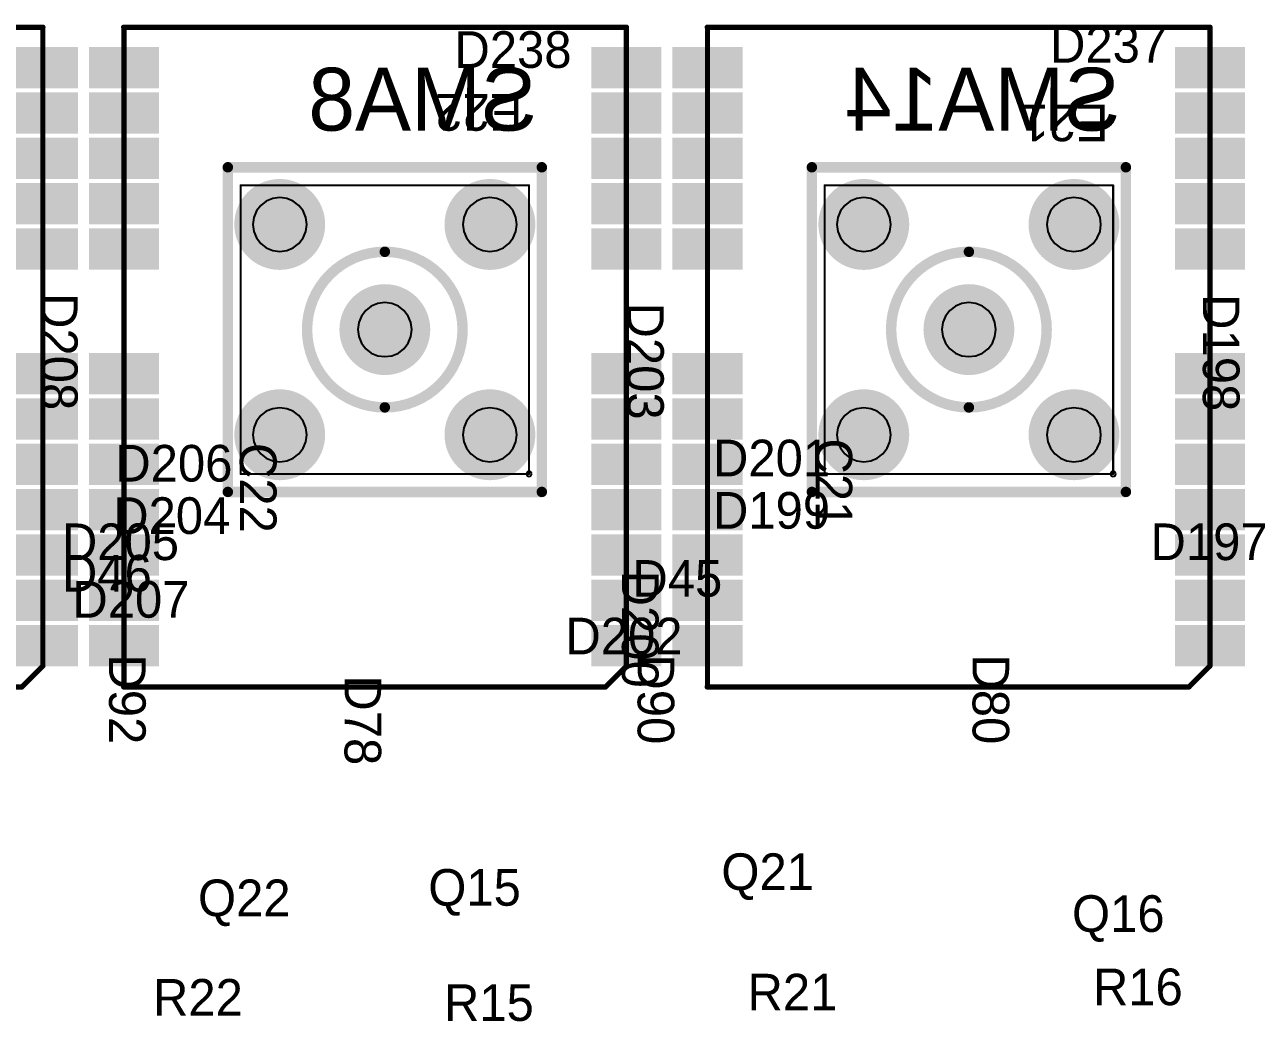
# Model space of a CAD drawing. Extents: x 11.69 to 17.18, y 4.05 to 12.26.
# Drawn here: x 13.273 to 14.444, y 6.453 to 7.405 of the extents above; entities that cross this region are included whole.
import ezdxf

# ---------------------------------------------------------------- set-up
doc = ezdxf.new("R2010")
doc.units = 0
doc.layers.get('0').update_dxf_attribs({"linetype": 'CONTINUOUS'})
for name, color, linetype in [('BOTTOMLAYER', 5, 'CONTINUOUS'), ('BOTTOMOVERLAY', 54, 'CONTINUOUS'), ('BOTTOMSOLDER', 6, 'CONTINUOUS'), ('MECHANICAL10', 56, 'CONTINUOUS'), ('MECHANICAL6', 56, 'CONTINUOUS'), ('MECHANICAL8', 56, 'CONTINUOUS'), ('MECHANICAL9', 56, 'CONTINUOUS'), ('MULTILAYER', 9, 'CONTINUOUS'), ('TOPLAYER', 1, 'CONTINUOUS'), ('TOPOVERLAY', 2, 'CONTINUOUS'), ('TOPPASTE', 8, 'CONTINUOUS'), ('TOPSOLDER', 216, 'CONTINUOUS')]:
    doc.layers.add(name, color=color, linetype=linetype)

# ---------------------------------------------------------------- blocks, each defined once
blk = doc.blocks.new('SMA_TH_HL_SMA_KHD4_B_32')
at = {"layer": 'BOTTOMLAYER', "const_width": 0.0394}
for points in [[(-0.1201, 0.1004, 1), (-0.0807, 0.1004, 1)], [(0.0807, 0.1004, 1), (0.1201, 0.1004, 1)], [(-0.0197, 0, 1), (0.0197, 0, 1)], [(-0.1201, -0.1004, 1), (-0.0807, -0.1004, 1)], [(0.0807, -0.1004, 1), (0.1201, -0.1004, 1)]]:
    blk.add_lwpolyline(points, format="xyb", close=True, dxfattribs=at)
at = {"layer": 'BOTTOMOVERLAY', "const_width": 0.01}
for points in [[(-0.155, 0.15), (-0.155, -0.15)], [(-0.155, 0.15), (0.155, 0.15)], [(0.155, 0.15), (0.155, -0.15)], [(-0.155, -0.15), (0.155, -0.15)]]:
    blk.add_lwpolyline(points, dxfattribs=at)
at = {"layer": 'BOTTOMOVERLAY'}
for points, const_width in [([(-0.1575, 0.15, 1), (-0.1525, 0.15, 1)], 0.005), ([(-0.1575, 0.15, 1), (-0.1525, 0.15, 1)], 0.005), ([(0.1525, 0.15, 1), (0.1575, 0.15, 1)], 0.005), ([(0.1525, 0.15, 1), (0.1575, 0.15, 1)], 0.005), ([(0.0743, 0, 1), (-0.0743, 0, 1)], 0.01), ([(-0.0768, 0, 1), (-0.0718, 0, 1)], 0.005), ([(0.0718, 0, 1), (0.0768, 0, 1)], 0.005), ([(-0.1575, -0.15, 1), (-0.1525, -0.15, 1)], 0.005), ([(-0.1575, -0.15, 1), (-0.1525, -0.15, 1)], 0.005), ([(0.1525, -0.15, 1), (0.1575, -0.15, 1)], 0.005), ([(0.1525, -0.15, 1), (0.1575, -0.15, 1)], 0.005)]:
    blk.add_lwpolyline(points, format="xyb", close=True, dxfattribs=dict(at, const_width=const_width))
at = {"layer": 'BOTTOMSOLDER', "const_width": 0.0434}
for points in [[(-0.1221, 0.1004, 1), (-0.0787, 0.1004, 1)], [(0.0787, 0.1004, 1), (0.1221, 0.1004, 1)], [(-0.0217, 0, 1), (0.0217, 0, 1)], [(-0.1221, -0.1004, 1), (-0.0787, -0.1004, 1)], [(0.0787, -0.1004, 1), (0.1221, -0.1004, 1)]]:
    blk.add_lwpolyline(points, format="xyb", close=True, dxfattribs=at)
at = {"layer": 'MECHANICAL6', "const_width": 0.002}
for points in [[(-0.1378, 0.1378), (0.1378, 0.1378)], [(-0.1378, 0.1378), (-0.1378, -0.1378)], [(0.1378, 0.1378), (0.1378, -0.1378)], [(-0.1378, -0.1378), (0.1378, -0.1378)]]:
    blk.add_lwpolyline(points, dxfattribs=at)
at = {"layer": 'MECHANICAL6', "const_width": 0.001}
for points in [[(-0.1383, 0.1378, 1), (-0.1373, 0.1378, 1)], [(-0.1383, 0.1378, 1), (-0.1373, 0.1378, 1)], [(0.1373, 0.1378, 1), (0.1383, 0.1378, 1)], [(0.1373, 0.1378, 1), (0.1383, 0.1378, 1)], [(-0.1383, -0.1378, 1), (-0.1373, -0.1378, 1)], [(-0.1383, -0.1378, 1), (-0.1373, -0.1378, 1)], [(0.1373, -0.1378, 1), (0.1383, -0.1378, 1)], [(0.1373, -0.1378, 1), (0.1383, -0.1378, 1)]]:
    blk.add_lwpolyline(points, format="xyb", close=True, dxfattribs=at)
at = {"layer": 'MECHANICAL8'}
for p, q in [((-0.1396, -0.136), (-0.1403, -0.1378)), ((-0.1403, -0.1378), (-0.1403, -0.1378)), ((-0.1403, -0.1378), (-0.1396, -0.1396)), ((-0.1378, -0.1352), (-0.1396, -0.136)), ((-0.1396, -0.1396), (-0.1378, -0.1403)), ((-0.136, -0.136), (-0.1378, -0.1352)), ((-0.1378, -0.1403), (-0.136, -0.1396)), ((-0.1352, -0.1378), (-0.136, -0.136)), ((-0.136, -0.1396), (-0.1352, -0.1378)), ((-0.1352, -0.1378), (-0.1352, -0.1378))]:
    blk.add_line(p, q, dxfattribs=at)
at = {"layer": 'MECHANICAL9'}
for p, q in [((-0.1186, 0.1186), (-0.1227, 0.1133)), ((-0.1133, 0.1227), (-0.1186, 0.1186)), ((-0.1071, 0.1253), (-0.1133, 0.1227)), ((-0.1004, 0.1262), (-0.1071, 0.1253)), ((-0.0937, 0.1253), (-0.1004, 0.1262)), ((-0.0875, 0.1227), (-0.0937, 0.1253)), ((-0.0821, 0.1186), (-0.0875, 0.1227)), ((-0.078, 0.1133), (-0.0821, 0.1186)), ((0.0821, 0.1186), (0.078, 0.1133)), ((0.0875, 0.1227), (0.0821, 0.1186)), ((0.0937, 0.1253), (0.0875, 0.1227)), ((0.1004, 0.1262), (0.0937, 0.1253)), ((0.1071, 0.1253), (0.1004, 0.1262)), ((0.1133, 0.1227), (0.1071, 0.1253)), ((0.1186, 0.1186), (0.1133, 0.1227)), ((0.1227, 0.1133), (0.1186, 0.1186)), ((-0.1253, 0.1071), (-0.1262, 0.1004)), ((-0.1227, 0.1133), (-0.1253, 0.1071)), ((-0.0755, 0.1071), (-0.078, 0.1133)), ((-0.0746, 0.1004), (-0.0755, 0.1071)), ((0.0755, 0.1071), (0.0746, 0.1004)), ((0.078, 0.1133), (0.0755, 0.1071)), ((0.1253, 0.1071), (0.1227, 0.1133)), ((0.1262, 0.1004), (0.1253, 0.1071)), ((-0.1262, 0.1004), (-0.1262, 0.1004)), ((-0.1262, 0.1004), (-0.1253, 0.0937)), ((-0.1253, 0.0937), (-0.1227, 0.0875)), ((-0.078, 0.0875), (-0.0755, 0.0937)), ((-0.0755, 0.0937), (-0.0746, 0.1004)), ((-0.0746, 0.1004), (-0.0746, 0.1004)), ((0.0746, 0.1004), (0.0746, 0.1004)), ((0.0746, 0.1004), (0.0755, 0.0937)), ((0.0755, 0.0937), (0.078, 0.0875)), ((0.1227, 0.0875), (0.1253, 0.0937)), ((0.1253, 0.0937), (0.1262, 0.1004)), ((0.1262, 0.1004), (0.1262, 0.1004)), ((-0.1227, 0.0875), (-0.1186, 0.0821)), ((-0.1186, 0.0821), (-0.1133, 0.078)), ((-0.0875, 0.078), (-0.0821, 0.0821)), ((-0.0821, 0.0821), (-0.078, 0.0875)), ((0.078, 0.0875), (0.0821, 0.0821)), ((0.0821, 0.0821), (0.0875, 0.078)), ((0.1133, 0.078), (0.1186, 0.0821)), ((0.1186, 0.0821), (0.1227, 0.0875)), ((-0.1133, 0.078), (-0.1071, 0.0755)), ((-0.1071, 0.0755), (-0.1004, 0.0746)), ((-0.1004, 0.0746), (-0.0937, 0.0755)), ((-0.0937, 0.0755), (-0.0875, 0.078)), ((0.0875, 0.078), (0.0937, 0.0755)), ((0.0937, 0.0755), (0.1004, 0.0746)), ((0.1004, 0.0746), (0.1071, 0.0755)), ((0.1071, 0.0755), (0.1133, 0.078)), ((-0.0067, 0.0249), (-0.0129, 0.0224)), ((0, 0.0258), (-0.0067, 0.0249)), ((0.0067, 0.0249), (0, 0.0258)), ((0.0129, 0.0224), (0.0067, 0.0249)), ((-0.0224, 0.0129), (-0.0249, 0.0067)), ((-0.0183, 0.0183), (-0.0224, 0.0129)), ((-0.0129, 0.0224), (-0.0183, 0.0183)), ((0.0183, 0.0183), (0.0129, 0.0224)), ((0.0224, 0.0129), (0.0183, 0.0183)), ((0.0249, 0.0067), (0.0224, 0.0129)), ((-0.0249, 0.0067), (-0.0258, 0)), ((-0.0258, 0), (-0.0258, 0)), ((-0.0258, 0), (-0.0249, -0.0067)), ((0.0258, 0), (0.0249, 0.0067)), ((0.0249, -0.0067), (0.0258, 0)), ((0.0258, 0), (0.0258, 0)), ((-0.0249, -0.0067), (-0.0224, -0.0129)), ((0.0224, -0.0129), (0.0249, -0.0067)), ((-0.0224, -0.0129), (-0.0183, -0.0183)), ((-0.0183, -0.0183), (-0.0129, -0.0224)), ((-0.0129, -0.0224), (-0.0067, -0.0249)), ((0.0067, -0.0249), (0.0129, -0.0224)), ((0.0129, -0.0224), (0.0183, -0.0183)), ((0.0183, -0.0183), (0.0224, -0.0129)), ((-0.0067, -0.0249), (0, -0.0258)), ((0, -0.0258), (0.0067, -0.0249)), ((-0.1133, -0.078), (-0.1186, -0.0821)), ((-0.1071, -0.0755), (-0.1133, -0.078)), ((-0.1004, -0.0746), (-0.1071, -0.0755)), ((-0.0937, -0.0755), (-0.1004, -0.0746)), ((-0.0875, -0.078), (-0.0937, -0.0755)), ((-0.0821, -0.0821), (-0.0875, -0.078)), ((0.0875, -0.078), (0.0821, -0.0821)), ((0.0937, -0.0755), (0.0875, -0.078)), ((0.1004, -0.0746), (0.0937, -0.0755)), ((0.1071, -0.0755), (0.1004, -0.0746)), ((0.1133, -0.078), (0.1071, -0.0755)), ((0.1186, -0.0821), (0.1133, -0.078)), ((-0.1227, -0.0875), (-0.1253, -0.0937)), ((-0.1186, -0.0821), (-0.1227, -0.0875)), ((-0.078, -0.0875), (-0.0821, -0.0821)), ((-0.0755, -0.0937), (-0.078, -0.0875)), ((0.078, -0.0875), (0.0755, -0.0937)), ((0.0821, -0.0821), (0.078, -0.0875)), ((0.1227, -0.0875), (0.1186, -0.0821)), ((0.1253, -0.0937), (0.1227, -0.0875)), ((-0.1253, -0.0937), (-0.1262, -0.1004)), ((-0.1262, -0.1004), (-0.1262, -0.1004)), ((-0.1262, -0.1004), (-0.1253, -0.1071)), ((-0.0746, -0.1004), (-0.0755, -0.0937)), ((-0.0755, -0.1071), (-0.0746, -0.1004)), ((-0.0746, -0.1004), (-0.0746, -0.1004)), ((0.0755, -0.0937), (0.0746, -0.1004)), ((0.0746, -0.1004), (0.0746, -0.1004)), ((0.0746, -0.1004), (0.0755, -0.1071)), ((0.1262, -0.1004), (0.1253, -0.0937)), ((0.1253, -0.1071), (0.1262, -0.1004)), ((0.1262, -0.1004), (0.1262, -0.1004)), ((-0.1253, -0.1071), (-0.1227, -0.1133)), ((-0.1227, -0.1133), (-0.1186, -0.1186)), ((-0.0821, -0.1186), (-0.078, -0.1133)), ((-0.078, -0.1133), (-0.0755, -0.1071)), ((0.0755, -0.1071), (0.078, -0.1133)), ((0.078, -0.1133), (0.0821, -0.1186)), ((0.1186, -0.1186), (0.1227, -0.1133)), ((0.1227, -0.1133), (0.1253, -0.1071)), ((-0.1186, -0.1186), (-0.1133, -0.1227)), ((-0.1133, -0.1227), (-0.1071, -0.1253)), ((-0.1071, -0.1253), (-0.1004, -0.1262)), ((-0.1004, -0.1262), (-0.0937, -0.1253)), ((-0.0937, -0.1253), (-0.0875, -0.1227)), ((-0.0875, -0.1227), (-0.0821, -0.1186)), ((0.0821, -0.1186), (0.0875, -0.1227)), ((0.0875, -0.1227), (0.0937, -0.1253)), ((0.0937, -0.1253), (0.1004, -0.1262)), ((0.1004, -0.1262), (0.1071, -0.1253)), ((0.1071, -0.1253), (0.1133, -0.1227)), ((0.1133, -0.1227), (0.1186, -0.1186))]:
    blk.add_line(p, q, dxfattribs=at)
at = {"layer": 'MULTILAYER', "const_width": 0.0394}
for points in [[(-0.1201, 0.1004, 1), (-0.0807, 0.1004, 1)], [(0.0807, 0.1004, 1), (0.1201, 0.1004, 1)], [(-0.0197, 0, 1), (0.0197, 0, 1)], [(-0.1201, -0.1004, 1), (-0.0807, -0.1004, 1)], [(0.0807, -0.1004, 1), (0.1201, -0.1004, 1)]]:
    blk.add_lwpolyline(points, format="xyb", close=True, dxfattribs=at)
at = {"layer": 'TOPLAYER', "const_width": 0.0394}
for points in [[(-0.1201, 0.1004, 1), (-0.0807, 0.1004, 1)], [(0.0807, 0.1004, 1), (0.1201, 0.1004, 1)], [(-0.0197, 0, 1), (0.0197, 0, 1)], [(-0.1201, -0.1004, 1), (-0.0807, -0.1004, 1)], [(0.0807, -0.1004, 1), (0.1201, -0.1004, 1)]]:
    blk.add_lwpolyline(points, format="xyb", close=True, dxfattribs=at)
at = {"layer": 'TOPSOLDER', "const_width": 0.0434}
for points in [[(-0.1221, 0.1004, 1), (-0.0787, 0.1004, 1)], [(0.0787, 0.1004, 1), (0.1221, 0.1004, 1)], [(-0.0217, 0, 1), (0.0217, 0, 1)], [(-0.1221, -0.1004, 1), (-0.0787, -0.1004, 1)], [(0.0787, -0.1004, 1), (0.1221, -0.1004, 1)]]:
    blk.add_lwpolyline(points, format="xyb", close=True, dxfattribs=at)
blk = doc.blocks.new('SMA_TH_HL_SMA_KHD4_B_38')
at = {"layer": 'BOTTOMLAYER', "const_width": 0.0394}
for points in [[(-0.1201, 0.1004, 1), (-0.0807, 0.1004, 1)], [(0.0807, 0.1004, 1), (0.1201, 0.1004, 1)], [(-0.0197, 0, 1), (0.0197, 0, 1)], [(-0.1201, -0.1004, 1), (-0.0807, -0.1004, 1)], [(0.0807, -0.1004, 1), (0.1201, -0.1004, 1)]]:
    blk.add_lwpolyline(points, format="xyb", close=True, dxfattribs=at)
at = {"layer": 'BOTTOMOVERLAY', "const_width": 0.01}
for points in [[(-0.155, 0.15), (-0.155, -0.15)], [(-0.155, 0.15), (0.155, 0.15)], [(0.155, 0.15), (0.155, -0.15)], [(-0.155, -0.15), (0.155, -0.15)]]:
    blk.add_lwpolyline(points, dxfattribs=at)
at = {"layer": 'BOTTOMOVERLAY'}
for points, const_width in [([(-0.1575, 0.15, 1), (-0.1525, 0.15, 1)], 0.005), ([(-0.1575, 0.15, 1), (-0.1525, 0.15, 1)], 0.005), ([(0.1525, 0.15, 1), (0.1575, 0.15, 1)], 0.005), ([(0.1525, 0.15, 1), (0.1575, 0.15, 1)], 0.005), ([(0.0743, 0, 1), (-0.0743, 0, 1)], 0.01), ([(-0.0768, 0, 1), (-0.0718, 0, 1)], 0.005), ([(0.0718, 0, 1), (0.0768, 0, 1)], 0.005), ([(-0.1575, -0.15, 1), (-0.1525, -0.15, 1)], 0.005), ([(-0.1575, -0.15, 1), (-0.1525, -0.15, 1)], 0.005), ([(0.1525, -0.15, 1), (0.1575, -0.15, 1)], 0.005), ([(0.1525, -0.15, 1), (0.1575, -0.15, 1)], 0.005)]:
    blk.add_lwpolyline(points, format="xyb", close=True, dxfattribs=dict(at, const_width=const_width))
at = {"layer": 'BOTTOMSOLDER', "const_width": 0.0434}
for points in [[(-0.1221, 0.1004, 1), (-0.0787, 0.1004, 1)], [(0.0787, 0.1004, 1), (0.1221, 0.1004, 1)], [(-0.0217, 0, 1), (0.0217, 0, 1)], [(-0.1221, -0.1004, 1), (-0.0787, -0.1004, 1)], [(0.0787, -0.1004, 1), (0.1221, -0.1004, 1)]]:
    blk.add_lwpolyline(points, format="xyb", close=True, dxfattribs=at)
at = {"layer": 'MECHANICAL6', "const_width": 0.002}
for points in [[(-0.1378, 0.1378), (0.1378, 0.1378)], [(-0.1378, 0.1378), (-0.1378, -0.1378)], [(0.1378, 0.1378), (0.1378, -0.1378)], [(-0.1378, -0.1378), (0.1378, -0.1378)]]:
    blk.add_lwpolyline(points, dxfattribs=at)
at = {"layer": 'MECHANICAL6', "const_width": 0.001}
for points in [[(-0.1383, 0.1378, 1), (-0.1373, 0.1378, 1)], [(-0.1383, 0.1378, 1), (-0.1373, 0.1378, 1)], [(0.1373, 0.1378, 1), (0.1383, 0.1378, 1)], [(0.1373, 0.1378, 1), (0.1383, 0.1378, 1)], [(-0.1383, -0.1378, 1), (-0.1373, -0.1378, 1)], [(-0.1383, -0.1378, 1), (-0.1373, -0.1378, 1)], [(0.1373, -0.1378, 1), (0.1383, -0.1378, 1)], [(0.1373, -0.1378, 1), (0.1383, -0.1378, 1)]]:
    blk.add_lwpolyline(points, format="xyb", close=True, dxfattribs=at)
at = {"layer": 'MECHANICAL8'}
for p, q in [((-0.1396, -0.136), (-0.1403, -0.1378)), ((-0.1403, -0.1378), (-0.1403, -0.1378)), ((-0.1403, -0.1378), (-0.1396, -0.1396)), ((-0.1378, -0.1352), (-0.1396, -0.136)), ((-0.1396, -0.1396), (-0.1378, -0.1403)), ((-0.136, -0.136), (-0.1378, -0.1352)), ((-0.1378, -0.1403), (-0.136, -0.1396)), ((-0.1352, -0.1378), (-0.136, -0.136)), ((-0.136, -0.1396), (-0.1352, -0.1378)), ((-0.1352, -0.1378), (-0.1352, -0.1378))]:
    blk.add_line(p, q, dxfattribs=at)
at = {"layer": 'MECHANICAL9'}
for p, q in [((-0.1186, 0.1186), (-0.1227, 0.1133)), ((-0.1133, 0.1227), (-0.1186, 0.1186)), ((-0.1071, 0.1253), (-0.1133, 0.1227)), ((-0.1004, 0.1262), (-0.1071, 0.1253)), ((-0.0937, 0.1253), (-0.1004, 0.1262)), ((-0.0875, 0.1227), (-0.0937, 0.1253)), ((-0.0821, 0.1186), (-0.0875, 0.1227)), ((-0.078, 0.1133), (-0.0821, 0.1186)), ((0.0821, 0.1186), (0.078, 0.1133)), ((0.0875, 0.1227), (0.0821, 0.1186)), ((0.0937, 0.1253), (0.0875, 0.1227)), ((0.1004, 0.1262), (0.0937, 0.1253)), ((0.1071, 0.1253), (0.1004, 0.1262)), ((0.1133, 0.1227), (0.1071, 0.1253)), ((0.1186, 0.1186), (0.1133, 0.1227)), ((0.1227, 0.1133), (0.1186, 0.1186)), ((-0.1253, 0.1071), (-0.1262, 0.1004)), ((-0.1227, 0.1133), (-0.1253, 0.1071)), ((-0.0755, 0.1071), (-0.078, 0.1133)), ((-0.0746, 0.1004), (-0.0755, 0.1071)), ((0.0755, 0.1071), (0.0746, 0.1004)), ((0.078, 0.1133), (0.0755, 0.1071)), ((0.1253, 0.1071), (0.1227, 0.1133)), ((0.1262, 0.1004), (0.1253, 0.1071)), ((-0.1262, 0.1004), (-0.1262, 0.1004)), ((-0.1262, 0.1004), (-0.1253, 0.0937)), ((-0.1253, 0.0937), (-0.1227, 0.0875)), ((-0.078, 0.0875), (-0.0755, 0.0937)), ((-0.0755, 0.0937), (-0.0746, 0.1004)), ((-0.0746, 0.1004), (-0.0746, 0.1004)), ((0.0746, 0.1004), (0.0746, 0.1004)), ((0.0746, 0.1004), (0.0755, 0.0937)), ((0.0755, 0.0937), (0.078, 0.0875)), ((0.1227, 0.0875), (0.1253, 0.0937)), ((0.1253, 0.0937), (0.1262, 0.1004)), ((0.1262, 0.1004), (0.1262, 0.1004)), ((-0.1227, 0.0875), (-0.1186, 0.0821)), ((-0.1186, 0.0821), (-0.1133, 0.078)), ((-0.0875, 0.078), (-0.0821, 0.0821)), ((-0.0821, 0.0821), (-0.078, 0.0875)), ((0.078, 0.0875), (0.0821, 0.0821)), ((0.0821, 0.0821), (0.0875, 0.078)), ((0.1133, 0.078), (0.1186, 0.0821)), ((0.1186, 0.0821), (0.1227, 0.0875)), ((-0.1133, 0.078), (-0.1071, 0.0755)), ((-0.1071, 0.0755), (-0.1004, 0.0746)), ((-0.1004, 0.0746), (-0.0937, 0.0755)), ((-0.0937, 0.0755), (-0.0875, 0.078)), ((0.0875, 0.078), (0.0937, 0.0755)), ((0.0937, 0.0755), (0.1004, 0.0746)), ((0.1004, 0.0746), (0.1071, 0.0755)), ((0.1071, 0.0755), (0.1133, 0.078)), ((-0.0067, 0.0249), (-0.0129, 0.0224)), ((0, 0.0258), (-0.0067, 0.0249)), ((0.0067, 0.0249), (0, 0.0258)), ((0.0129, 0.0224), (0.0067, 0.0249)), ((-0.0224, 0.0129), (-0.0249, 0.0067)), ((-0.0183, 0.0183), (-0.0224, 0.0129)), ((-0.0129, 0.0224), (-0.0183, 0.0183)), ((0.0183, 0.0183), (0.0129, 0.0224)), ((0.0224, 0.0129), (0.0183, 0.0183)), ((0.0249, 0.0067), (0.0224, 0.0129)), ((-0.0249, 0.0067), (-0.0258, 0)), ((-0.0258, 0), (-0.0258, 0)), ((-0.0258, 0), (-0.0249, -0.0067)), ((0.0258, 0), (0.0249, 0.0067)), ((0.0249, -0.0067), (0.0258, 0)), ((0.0258, 0), (0.0258, 0)), ((-0.0249, -0.0067), (-0.0224, -0.0129)), ((0.0224, -0.0129), (0.0249, -0.0067)), ((-0.0224, -0.0129), (-0.0183, -0.0183)), ((-0.0183, -0.0183), (-0.0129, -0.0224)), ((-0.0129, -0.0224), (-0.0067, -0.0249)), ((0.0067, -0.0249), (0.0129, -0.0224)), ((0.0129, -0.0224), (0.0183, -0.0183)), ((0.0183, -0.0183), (0.0224, -0.0129)), ((-0.0067, -0.0249), (0, -0.0258)), ((0, -0.0258), (0.0067, -0.0249)), ((-0.1133, -0.078), (-0.1186, -0.0821)), ((-0.1071, -0.0755), (-0.1133, -0.078)), ((-0.1004, -0.0746), (-0.1071, -0.0755)), ((-0.0937, -0.0755), (-0.1004, -0.0746)), ((-0.0875, -0.078), (-0.0937, -0.0755)), ((-0.0821, -0.0821), (-0.0875, -0.078)), ((0.0875, -0.078), (0.0821, -0.0821)), ((0.0937, -0.0755), (0.0875, -0.078)), ((0.1004, -0.0746), (0.0937, -0.0755)), ((0.1071, -0.0755), (0.1004, -0.0746)), ((0.1133, -0.078), (0.1071, -0.0755)), ((0.1186, -0.0821), (0.1133, -0.078)), ((-0.1227, -0.0875), (-0.1253, -0.0937)), ((-0.1186, -0.0821), (-0.1227, -0.0875)), ((-0.078, -0.0875), (-0.0821, -0.0821)), ((-0.0755, -0.0937), (-0.078, -0.0875)), ((0.078, -0.0875), (0.0755, -0.0937)), ((0.0821, -0.0821), (0.078, -0.0875)), ((0.1227, -0.0875), (0.1186, -0.0821)), ((0.1253, -0.0937), (0.1227, -0.0875)), ((-0.1253, -0.0937), (-0.1262, -0.1004)), ((-0.1262, -0.1004), (-0.1262, -0.1004)), ((-0.1262, -0.1004), (-0.1253, -0.1071)), ((-0.0746, -0.1004), (-0.0755, -0.0937)), ((-0.0755, -0.1071), (-0.0746, -0.1004)), ((-0.0746, -0.1004), (-0.0746, -0.1004)), ((0.0755, -0.0937), (0.0746, -0.1004)), ((0.0746, -0.1004), (0.0746, -0.1004)), ((0.0746, -0.1004), (0.0755, -0.1071)), ((0.1262, -0.1004), (0.1253, -0.0937)), ((0.1253, -0.1071), (0.1262, -0.1004)), ((0.1262, -0.1004), (0.1262, -0.1004)), ((-0.1253, -0.1071), (-0.1227, -0.1133)), ((-0.1227, -0.1133), (-0.1186, -0.1186)), ((-0.0821, -0.1186), (-0.078, -0.1133)), ((-0.078, -0.1133), (-0.0755, -0.1071)), ((0.0755, -0.1071), (0.078, -0.1133)), ((0.078, -0.1133), (0.0821, -0.1186)), ((0.1186, -0.1186), (0.1227, -0.1133)), ((0.1227, -0.1133), (0.1253, -0.1071)), ((-0.1186, -0.1186), (-0.1133, -0.1227)), ((-0.1133, -0.1227), (-0.1071, -0.1253)), ((-0.1071, -0.1253), (-0.1004, -0.1262)), ((-0.1004, -0.1262), (-0.0937, -0.1253)), ((-0.0937, -0.1253), (-0.0875, -0.1227)), ((-0.0875, -0.1227), (-0.0821, -0.1186)), ((0.0821, -0.1186), (0.0875, -0.1227)), ((0.0875, -0.1227), (0.0937, -0.1253)), ((0.0937, -0.1253), (0.1004, -0.1262)), ((0.1004, -0.1262), (0.1071, -0.1253)), ((0.1071, -0.1253), (0.1133, -0.1227)), ((0.1133, -0.1227), (0.1186, -0.1186))]:
    blk.add_line(p, q, dxfattribs=at)
at = {"layer": 'MULTILAYER', "const_width": 0.0394}
for points in [[(-0.1201, 0.1004, 1), (-0.0807, 0.1004, 1)], [(0.0807, 0.1004, 1), (0.1201, 0.1004, 1)], [(-0.0197, 0, 1), (0.0197, 0, 1)], [(-0.1201, -0.1004, 1), (-0.0807, -0.1004, 1)], [(0.0807, -0.1004, 1), (0.1201, -0.1004, 1)]]:
    blk.add_lwpolyline(points, format="xyb", close=True, dxfattribs=at)
at = {"layer": 'TOPLAYER', "const_width": 0.0394}
for points in [[(-0.1201, 0.1004, 1), (-0.0807, 0.1004, 1)], [(0.0807, 0.1004, 1), (0.1201, 0.1004, 1)], [(-0.0197, 0, 1), (0.0197, 0, 1)], [(-0.1201, -0.1004, 1), (-0.0807, -0.1004, 1)], [(0.0807, -0.1004, 1), (0.1201, -0.1004, 1)]]:
    blk.add_lwpolyline(points, format="xyb", close=True, dxfattribs=at)
at = {"layer": 'TOPSOLDER', "const_width": 0.0434}
for points in [[(-0.1221, 0.1004, 1), (-0.0787, 0.1004, 1)], [(0.0787, 0.1004, 1), (0.1221, 0.1004, 1)], [(-0.0217, 0, 1), (0.0217, 0, 1)], [(-0.1221, -0.1004, 1), (-0.0787, -0.1004, 1)], [(0.0787, -0.1004, 1), (0.1221, -0.1004, 1)]]:
    blk.add_lwpolyline(points, format="xyb", close=True, dxfattribs=at)
blk = doc.blocks.new('LB1020B_63')
at = {"layer": 'TOPLAYER'}
for points in [[(-0.0295, 0.5749), (0.0295, 0.5749), (-0.0295, 0.6064), (0.0295, 0.6064)], [(0.4505, 0.5749), (0.5095, 0.5749), (0.4505, 0.6064), (0.5095, 0.6064)], [(-0.0295, 0.5316), (0.0295, 0.5316), (-0.0295, 0.5631), (0.0295, 0.5631)], [(0.4505, 0.5316), (0.5095, 0.5316), (0.4505, 0.5631), (0.5095, 0.5631)], [(-0.0295, 0.4883), (0.0295, 0.4883), (-0.0295, 0.5198), (0.0295, 0.5198)], [(0.4505, 0.4883), (0.5095, 0.4883), (0.4505, 0.5198), (0.5095, 0.5198)], [(-0.0295, 0.445), (0.0295, 0.445), (-0.0295, 0.4765), (0.0295, 0.4765)], [(0.4505, 0.445), (0.5095, 0.445), (0.4505, 0.4765), (0.5095, 0.4765)], [(-0.0295, 0.4017), (0.0295, 0.4017), (-0.0295, 0.4331), (0.0295, 0.4331)], [(0.4505, 0.4017), (0.5095, 0.4017), (0.4505, 0.4331), (0.5095, 0.4331)], [(-0.0295, 0.3583), (0.0295, 0.3583), (-0.0295, 0.3898), (0.0295, 0.3898)], [(0.4505, 0.3583), (0.5095, 0.3583), (0.4505, 0.3898), (0.5095, 0.3898)], [(-0.0295, 0.315), (0.0295, 0.315), (-0.0295, 0.3465), (0.0295, 0.3465)], [(0.4505, 0.315), (0.5095, 0.315), (0.4505, 0.3465), (0.5095, 0.3465)], [(-0.0295, 0.1961), (0.0295, 0.1961), (-0.0295, 0.2276), (0.0295, 0.2276)], [(0.4505, 0.1961), (0.5095, 0.1961), (0.4505, 0.2276), (0.5095, 0.2276)], [(-0.0295, 0.1528), (0.0295, 0.1528), (-0.0295, 0.1843), (0.0295, 0.1843)], [(0.4505, 0.1528), (0.5095, 0.1528), (0.4505, 0.1843), (0.5095, 0.1843)], [(-0.0295, 0.1095), (0.0295, 0.1095), (-0.0295, 0.141), (0.0295, 0.141)], [(0.4505, 0.1095), (0.5095, 0.1095), (0.4505, 0.141), (0.5095, 0.141)], [(-0.0295, 0.0662), (0.0295, 0.0662), (-0.0295, 0.0977), (0.0295, 0.0977)], [(0.4505, 0.0662), (0.5095, 0.0662), (0.4505, 0.0977), (0.5095, 0.0977)], [(-0.0295, 0.0229), (0.0295, 0.0229), (-0.0295, 0.0544), (0.0295, 0.0544)], [(0.4505, 0.0229), (0.5095, 0.0229), (0.4505, 0.0544), (0.5095, 0.0544)]]:
    blk.add_solid(points, dxfattribs=at)
at = {"layer": 'TOPOVERLAY', "const_width": 0.005}
for points in [[(0.02, 0.63), (0, 0.61)], [(0.4803, 0.63), (0.02, 0.63)], [(0.48, 0.6299), (0.48, 0)], [(0, 0.61), (0, 0.0001)], [(0.4803, 0.0001), (0, 0.0001)]]:
    blk.add_lwpolyline(points, dxfattribs=at)
at = {"layer": 'TOPOVERLAY', "const_width": 0.0025}
for points in [[(0.0187, 0.63, 1), (0.0213, 0.63, 1)], [(0.0187, 0.63, 1), (0.0213, 0.63, 1)], [(0.4791, 0.63, 1), (0.4816, 0.63, 1)], [(0.4788, 0.6299, 1), (0.4813, 0.6299, 1)], [(-0.0013, 0.61, 1), (0.0013, 0.61, 1)], [(-0.0013, 0.61, 1), (0.0013, 0.61, 1)], [(-0.0013, 0.0001, 1), (0.0013, 0.0001, 1)], [(-0.0013, 0.0001, 1), (0.0013, 0.0001, 1)], [(0.4788, 0, 1), (0.4813, 0, 1)], [(0.4791, 0.0001, 1), (0.4816, 0.0001, 1)]]:
    blk.add_lwpolyline(points, format="xyb", close=True, dxfattribs=at)
at = {"layer": 'TOPPASTE'}
for points in [[(-0.0295, 0.5749), (0.0295, 0.5749), (-0.0295, 0.6064), (0.0295, 0.6064)], [(0.4505, 0.5749), (0.5095, 0.5749), (0.4505, 0.6064), (0.5095, 0.6064)], [(-0.0295, 0.5316), (0.0295, 0.5316), (-0.0295, 0.5631), (0.0295, 0.5631)], [(0.4505, 0.5316), (0.5095, 0.5316), (0.4505, 0.5631), (0.5095, 0.5631)], [(-0.0295, 0.4883), (0.0295, 0.4883), (-0.0295, 0.5198), (0.0295, 0.5198)], [(0.4505, 0.4883), (0.5095, 0.4883), (0.4505, 0.5198), (0.5095, 0.5198)], [(-0.0295, 0.445), (0.0295, 0.445), (-0.0295, 0.4765), (0.0295, 0.4765)], [(0.4505, 0.445), (0.5095, 0.445), (0.4505, 0.4765), (0.5095, 0.4765)], [(-0.0295, 0.4017), (0.0295, 0.4017), (-0.0295, 0.4331), (0.0295, 0.4331)], [(0.4505, 0.4017), (0.5095, 0.4017), (0.4505, 0.4331), (0.5095, 0.4331)], [(-0.0295, 0.3583), (0.0295, 0.3583), (-0.0295, 0.3898), (0.0295, 0.3898)], [(0.4505, 0.3583), (0.5095, 0.3583), (0.4505, 0.3898), (0.5095, 0.3898)], [(-0.0295, 0.315), (0.0295, 0.315), (-0.0295, 0.3465), (0.0295, 0.3465)], [(0.4505, 0.315), (0.5095, 0.315), (0.4505, 0.3465), (0.5095, 0.3465)], [(-0.0295, 0.1961), (0.0295, 0.1961), (-0.0295, 0.2276), (0.0295, 0.2276)], [(0.4505, 0.1961), (0.5095, 0.1961), (0.4505, 0.2276), (0.5095, 0.2276)], [(-0.0295, 0.1528), (0.0295, 0.1528), (-0.0295, 0.1843), (0.0295, 0.1843)], [(0.4505, 0.1528), (0.5095, 0.1528), (0.4505, 0.1843), (0.5095, 0.1843)], [(-0.0295, 0.1095), (0.0295, 0.1095), (-0.0295, 0.141), (0.0295, 0.141)], [(0.4505, 0.1095), (0.5095, 0.1095), (0.4505, 0.141), (0.5095, 0.141)], [(-0.0295, 0.0662), (0.0295, 0.0662), (-0.0295, 0.0977), (0.0295, 0.0977)], [(0.4505, 0.0662), (0.5095, 0.0662), (0.4505, 0.0977), (0.5095, 0.0977)], [(-0.0295, 0.0229), (0.0295, 0.0229), (-0.0295, 0.0544), (0.0295, 0.0544)], [(0.4505, 0.0229), (0.5095, 0.0229), (0.4505, 0.0544), (0.5095, 0.0544)]]:
    blk.add_solid(points, dxfattribs=at)
at = {"layer": 'TOPSOLDER'}
for points in [[(-0.0335, 0.5709), (0.0335, 0.5709), (-0.0335, 0.6104), (0.0335, 0.6104)], [(0.4465, 0.5709), (0.5135, 0.5709), (0.4465, 0.6104), (0.5135, 0.6104)], [(-0.0335, 0.5276), (0.0335, 0.5276), (-0.0335, 0.5671), (0.0335, 0.5671)], [(0.4465, 0.5276), (0.5135, 0.5276), (0.4465, 0.5671), (0.5135, 0.5671)], [(-0.0335, 0.4843), (0.0335, 0.4843), (-0.0335, 0.5238), (0.0335, 0.5238)], [(0.4465, 0.4843), (0.5135, 0.4843), (0.4465, 0.5238), (0.5135, 0.5238)], [(-0.0335, 0.441), (0.0335, 0.441), (-0.0335, 0.4805), (0.0335, 0.4805)], [(0.4465, 0.441), (0.5135, 0.441), (0.4465, 0.4805), (0.5135, 0.4805)], [(-0.0335, 0.3977), (0.0335, 0.3977), (-0.0335, 0.4371), (0.0335, 0.4371)], [(0.4465, 0.3977), (0.5135, 0.3977), (0.4465, 0.4371), (0.5135, 0.4371)], [(-0.0335, 0.3543), (0.0335, 0.3543), (-0.0335, 0.3938), (0.0335, 0.3938)], [(0.4465, 0.3543), (0.5135, 0.3543), (0.4465, 0.3938), (0.5135, 0.3938)], [(-0.0335, 0.311), (0.0335, 0.311), (-0.0335, 0.3505), (0.0335, 0.3505)], [(0.4465, 0.311), (0.5135, 0.311), (0.4465, 0.3505), (0.5135, 0.3505)], [(-0.0335, 0.1921), (0.0335, 0.1921), (-0.0335, 0.2316), (0.0335, 0.2316)], [(0.4465, 0.1921), (0.5135, 0.1921), (0.4465, 0.2316), (0.5135, 0.2316)], [(-0.0335, 0.1488), (0.0335, 0.1488), (-0.0335, 0.1883), (0.0335, 0.1883)], [(0.4465, 0.1488), (0.5135, 0.1488), (0.4465, 0.1883), (0.5135, 0.1883)], [(-0.0335, 0.1055), (0.0335, 0.1055), (-0.0335, 0.145), (0.0335, 0.145)], [(0.4465, 0.1055), (0.5135, 0.1055), (0.4465, 0.145), (0.5135, 0.145)], [(-0.0335, 0.0622), (0.0335, 0.0622), (-0.0335, 0.1017), (0.0335, 0.1017)], [(0.4465, 0.0622), (0.5135, 0.0622), (0.4465, 0.1017), (0.5135, 0.1017)], [(-0.0335, 0.0189), (0.0335, 0.0189), (-0.0335, 0.0584), (0.0335, 0.0584)], [(0.4465, 0.0189), (0.5135, 0.0189), (0.4465, 0.0584), (0.5135, 0.0584)]]:
    blk.add_solid(points, dxfattribs=at)
blk = doc.blocks.new('LB1020B_66')
at = {"layer": 'TOPLAYER'}
for points in [[(-0.0295, 0.5749), (0.0295, 0.5749), (-0.0295, 0.6064), (0.0295, 0.6064)], [(0.4505, 0.5749), (0.5095, 0.5749), (0.4505, 0.6064), (0.5095, 0.6064)], [(-0.0295, 0.5316), (0.0295, 0.5316), (-0.0295, 0.5631), (0.0295, 0.5631)], [(0.4505, 0.5316), (0.5095, 0.5316), (0.4505, 0.5631), (0.5095, 0.5631)], [(-0.0295, 0.4883), (0.0295, 0.4883), (-0.0295, 0.5198), (0.0295, 0.5198)], [(0.4505, 0.4883), (0.5095, 0.4883), (0.4505, 0.5198), (0.5095, 0.5198)], [(-0.0295, 0.445), (0.0295, 0.445), (-0.0295, 0.4765), (0.0295, 0.4765)], [(0.4505, 0.445), (0.5095, 0.445), (0.4505, 0.4765), (0.5095, 0.4765)], [(-0.0295, 0.4017), (0.0295, 0.4017), (-0.0295, 0.4331), (0.0295, 0.4331)], [(0.4505, 0.4017), (0.5095, 0.4017), (0.4505, 0.4331), (0.5095, 0.4331)], [(-0.0295, 0.3583), (0.0295, 0.3583), (-0.0295, 0.3898), (0.0295, 0.3898)], [(0.4505, 0.3583), (0.5095, 0.3583), (0.4505, 0.3898), (0.5095, 0.3898)], [(-0.0295, 0.315), (0.0295, 0.315), (-0.0295, 0.3465), (0.0295, 0.3465)], [(0.4505, 0.315), (0.5095, 0.315), (0.4505, 0.3465), (0.5095, 0.3465)], [(-0.0295, 0.1961), (0.0295, 0.1961), (-0.0295, 0.2276), (0.0295, 0.2276)], [(0.4505, 0.1961), (0.5095, 0.1961), (0.4505, 0.2276), (0.5095, 0.2276)], [(-0.0295, 0.1528), (0.0295, 0.1528), (-0.0295, 0.1843), (0.0295, 0.1843)], [(0.4505, 0.1528), (0.5095, 0.1528), (0.4505, 0.1843), (0.5095, 0.1843)], [(-0.0295, 0.1095), (0.0295, 0.1095), (-0.0295, 0.141), (0.0295, 0.141)], [(0.4505, 0.1095), (0.5095, 0.1095), (0.4505, 0.141), (0.5095, 0.141)], [(-0.0295, 0.0662), (0.0295, 0.0662), (-0.0295, 0.0977), (0.0295, 0.0977)], [(0.4505, 0.0662), (0.5095, 0.0662), (0.4505, 0.0977), (0.5095, 0.0977)], [(-0.0295, 0.0229), (0.0295, 0.0229), (-0.0295, 0.0544), (0.0295, 0.0544)], [(0.4505, 0.0229), (0.5095, 0.0229), (0.4505, 0.0544), (0.5095, 0.0544)]]:
    blk.add_solid(points, dxfattribs=at)
at = {"layer": 'TOPOVERLAY', "const_width": 0.005}
for points in [[(0.02, 0.63), (0, 0.61)], [(0.4803, 0.63), (0.02, 0.63)], [(0.48, 0.6299), (0.48, 0)], [(0, 0.61), (0, 0.0001)], [(0.4803, 0.0001), (0, 0.0001)]]:
    blk.add_lwpolyline(points, dxfattribs=at)
at = {"layer": 'TOPOVERLAY', "const_width": 0.0025}
for points in [[(0.0187, 0.63, 1), (0.0213, 0.63, 1)], [(0.0187, 0.63, 1), (0.0213, 0.63, 1)], [(0.4791, 0.63, 1), (0.4816, 0.63, 1)], [(0.4788, 0.6299, 1), (0.4813, 0.6299, 1)], [(-0.0013, 0.61, 1), (0.0013, 0.61, 1)], [(-0.0013, 0.61, 1), (0.0013, 0.61, 1)], [(-0.0013, 0.0001, 1), (0.0013, 0.0001, 1)], [(-0.0013, 0.0001, 1), (0.0013, 0.0001, 1)], [(0.4788, 0, 1), (0.4813, 0, 1)], [(0.4791, 0.0001, 1), (0.4816, 0.0001, 1)]]:
    blk.add_lwpolyline(points, format="xyb", close=True, dxfattribs=at)
at = {"layer": 'TOPPASTE'}
for points in [[(-0.0295, 0.5749), (0.0295, 0.5749), (-0.0295, 0.6064), (0.0295, 0.6064)], [(0.4505, 0.5749), (0.5095, 0.5749), (0.4505, 0.6064), (0.5095, 0.6064)], [(-0.0295, 0.5316), (0.0295, 0.5316), (-0.0295, 0.5631), (0.0295, 0.5631)], [(0.4505, 0.5316), (0.5095, 0.5316), (0.4505, 0.5631), (0.5095, 0.5631)], [(-0.0295, 0.4883), (0.0295, 0.4883), (-0.0295, 0.5198), (0.0295, 0.5198)], [(0.4505, 0.4883), (0.5095, 0.4883), (0.4505, 0.5198), (0.5095, 0.5198)], [(-0.0295, 0.445), (0.0295, 0.445), (-0.0295, 0.4765), (0.0295, 0.4765)], [(0.4505, 0.445), (0.5095, 0.445), (0.4505, 0.4765), (0.5095, 0.4765)], [(-0.0295, 0.4017), (0.0295, 0.4017), (-0.0295, 0.4331), (0.0295, 0.4331)], [(0.4505, 0.4017), (0.5095, 0.4017), (0.4505, 0.4331), (0.5095, 0.4331)], [(-0.0295, 0.3583), (0.0295, 0.3583), (-0.0295, 0.3898), (0.0295, 0.3898)], [(0.4505, 0.3583), (0.5095, 0.3583), (0.4505, 0.3898), (0.5095, 0.3898)], [(-0.0295, 0.315), (0.0295, 0.315), (-0.0295, 0.3465), (0.0295, 0.3465)], [(0.4505, 0.315), (0.5095, 0.315), (0.4505, 0.3465), (0.5095, 0.3465)], [(-0.0295, 0.1961), (0.0295, 0.1961), (-0.0295, 0.2276), (0.0295, 0.2276)], [(0.4505, 0.1961), (0.5095, 0.1961), (0.4505, 0.2276), (0.5095, 0.2276)], [(-0.0295, 0.1528), (0.0295, 0.1528), (-0.0295, 0.1843), (0.0295, 0.1843)], [(0.4505, 0.1528), (0.5095, 0.1528), (0.4505, 0.1843), (0.5095, 0.1843)], [(-0.0295, 0.1095), (0.0295, 0.1095), (-0.0295, 0.141), (0.0295, 0.141)], [(0.4505, 0.1095), (0.5095, 0.1095), (0.4505, 0.141), (0.5095, 0.141)], [(-0.0295, 0.0662), (0.0295, 0.0662), (-0.0295, 0.0977), (0.0295, 0.0977)], [(0.4505, 0.0662), (0.5095, 0.0662), (0.4505, 0.0977), (0.5095, 0.0977)], [(-0.0295, 0.0229), (0.0295, 0.0229), (-0.0295, 0.0544), (0.0295, 0.0544)], [(0.4505, 0.0229), (0.5095, 0.0229), (0.4505, 0.0544), (0.5095, 0.0544)]]:
    blk.add_solid(points, dxfattribs=at)
at = {"layer": 'TOPSOLDER'}
for points in [[(-0.0335, 0.5709), (0.0335, 0.5709), (-0.0335, 0.6104), (0.0335, 0.6104)], [(0.4465, 0.5709), (0.5135, 0.5709), (0.4465, 0.6104), (0.5135, 0.6104)], [(-0.0335, 0.5276), (0.0335, 0.5276), (-0.0335, 0.5671), (0.0335, 0.5671)], [(0.4465, 0.5276), (0.5135, 0.5276), (0.4465, 0.5671), (0.5135, 0.5671)], [(-0.0335, 0.4843), (0.0335, 0.4843), (-0.0335, 0.5238), (0.0335, 0.5238)], [(0.4465, 0.4843), (0.5135, 0.4843), (0.4465, 0.5238), (0.5135, 0.5238)], [(-0.0335, 0.441), (0.0335, 0.441), (-0.0335, 0.4805), (0.0335, 0.4805)], [(0.4465, 0.441), (0.5135, 0.441), (0.4465, 0.4805), (0.5135, 0.4805)], [(-0.0335, 0.3977), (0.0335, 0.3977), (-0.0335, 0.4371), (0.0335, 0.4371)], [(0.4465, 0.3977), (0.5135, 0.3977), (0.4465, 0.4371), (0.5135, 0.4371)], [(-0.0335, 0.3543), (0.0335, 0.3543), (-0.0335, 0.3938), (0.0335, 0.3938)], [(0.4465, 0.3543), (0.5135, 0.3543), (0.4465, 0.3938), (0.5135, 0.3938)], [(-0.0335, 0.311), (0.0335, 0.311), (-0.0335, 0.3505), (0.0335, 0.3505)], [(0.4465, 0.311), (0.5135, 0.311), (0.4465, 0.3505), (0.5135, 0.3505)], [(-0.0335, 0.1921), (0.0335, 0.1921), (-0.0335, 0.2316), (0.0335, 0.2316)], [(0.4465, 0.1921), (0.5135, 0.1921), (0.4465, 0.2316), (0.5135, 0.2316)], [(-0.0335, 0.1488), (0.0335, 0.1488), (-0.0335, 0.1883), (0.0335, 0.1883)], [(0.4465, 0.1488), (0.5135, 0.1488), (0.4465, 0.1883), (0.5135, 0.1883)], [(-0.0335, 0.1055), (0.0335, 0.1055), (-0.0335, 0.145), (0.0335, 0.145)], [(0.4465, 0.1055), (0.5135, 0.1055), (0.4465, 0.145), (0.5135, 0.145)], [(-0.0335, 0.0622), (0.0335, 0.0622), (-0.0335, 0.1017), (0.0335, 0.1017)], [(0.4465, 0.0622), (0.5135, 0.0622), (0.4465, 0.1017), (0.5135, 0.1017)], [(-0.0335, 0.0189), (0.0335, 0.0189), (-0.0335, 0.0584), (0.0335, 0.0584)], [(0.4465, 0.0189), (0.5135, 0.0189), (0.4465, 0.0584), (0.5135, 0.0584)]]:
    blk.add_solid(points, dxfattribs=at)
blk = doc.blocks.new('LB1020B_71')
at = {"layer": 'TOPLAYER'}
for points in [[(-0.0295, 0.5749), (0.0295, 0.5749), (-0.0295, 0.6064), (0.0295, 0.6064)], [(0.4505, 0.5749), (0.5095, 0.5749), (0.4505, 0.6064), (0.5095, 0.6064)], [(-0.0295, 0.5316), (0.0295, 0.5316), (-0.0295, 0.5631), (0.0295, 0.5631)], [(0.4505, 0.5316), (0.5095, 0.5316), (0.4505, 0.5631), (0.5095, 0.5631)], [(-0.0295, 0.4883), (0.0295, 0.4883), (-0.0295, 0.5198), (0.0295, 0.5198)], [(0.4505, 0.4883), (0.5095, 0.4883), (0.4505, 0.5198), (0.5095, 0.5198)], [(-0.0295, 0.445), (0.0295, 0.445), (-0.0295, 0.4765), (0.0295, 0.4765)], [(0.4505, 0.445), (0.5095, 0.445), (0.4505, 0.4765), (0.5095, 0.4765)], [(-0.0295, 0.4017), (0.0295, 0.4017), (-0.0295, 0.4331), (0.0295, 0.4331)], [(0.4505, 0.4017), (0.5095, 0.4017), (0.4505, 0.4331), (0.5095, 0.4331)], [(-0.0295, 0.3583), (0.0295, 0.3583), (-0.0295, 0.3898), (0.0295, 0.3898)], [(0.4505, 0.3583), (0.5095, 0.3583), (0.4505, 0.3898), (0.5095, 0.3898)], [(-0.0295, 0.315), (0.0295, 0.315), (-0.0295, 0.3465), (0.0295, 0.3465)], [(0.4505, 0.315), (0.5095, 0.315), (0.4505, 0.3465), (0.5095, 0.3465)], [(-0.0295, 0.1961), (0.0295, 0.1961), (-0.0295, 0.2276), (0.0295, 0.2276)], [(0.4505, 0.1961), (0.5095, 0.1961), (0.4505, 0.2276), (0.5095, 0.2276)], [(-0.0295, 0.1528), (0.0295, 0.1528), (-0.0295, 0.1843), (0.0295, 0.1843)], [(0.4505, 0.1528), (0.5095, 0.1528), (0.4505, 0.1843), (0.5095, 0.1843)], [(-0.0295, 0.1095), (0.0295, 0.1095), (-0.0295, 0.141), (0.0295, 0.141)], [(0.4505, 0.1095), (0.5095, 0.1095), (0.4505, 0.141), (0.5095, 0.141)], [(-0.0295, 0.0662), (0.0295, 0.0662), (-0.0295, 0.0977), (0.0295, 0.0977)], [(0.4505, 0.0662), (0.5095, 0.0662), (0.4505, 0.0977), (0.5095, 0.0977)], [(-0.0295, 0.0229), (0.0295, 0.0229), (-0.0295, 0.0544), (0.0295, 0.0544)], [(0.4505, 0.0229), (0.5095, 0.0229), (0.4505, 0.0544), (0.5095, 0.0544)]]:
    blk.add_solid(points, dxfattribs=at)
at = {"layer": 'TOPOVERLAY', "const_width": 0.005}
for points in [[(0.02, 0.63), (0, 0.61)], [(0.4803, 0.63), (0.02, 0.63)], [(0.48, 0.6299), (0.48, 0)], [(0, 0.61), (0, 0.0001)], [(0.4803, 0.0001), (0, 0.0001)]]:
    blk.add_lwpolyline(points, dxfattribs=at)
at = {"layer": 'TOPOVERLAY', "const_width": 0.0025}
for points in [[(0.0187, 0.63, 1), (0.0213, 0.63, 1)], [(0.0187, 0.63, 1), (0.0213, 0.63, 1)], [(0.4791, 0.63, 1), (0.4816, 0.63, 1)], [(0.4788, 0.6299, 1), (0.4813, 0.6299, 1)], [(-0.0013, 0.61, 1), (0.0013, 0.61, 1)], [(-0.0013, 0.61, 1), (0.0013, 0.61, 1)], [(-0.0013, 0.0001, 1), (0.0013, 0.0001, 1)], [(-0.0013, 0.0001, 1), (0.0013, 0.0001, 1)], [(0.4788, 0, 1), (0.4813, 0, 1)], [(0.4791, 0.0001, 1), (0.4816, 0.0001, 1)]]:
    blk.add_lwpolyline(points, format="xyb", close=True, dxfattribs=at)
at = {"layer": 'TOPPASTE'}
for points in [[(-0.0295, 0.5749), (0.0295, 0.5749), (-0.0295, 0.6064), (0.0295, 0.6064)], [(0.4505, 0.5749), (0.5095, 0.5749), (0.4505, 0.6064), (0.5095, 0.6064)], [(-0.0295, 0.5316), (0.0295, 0.5316), (-0.0295, 0.5631), (0.0295, 0.5631)], [(0.4505, 0.5316), (0.5095, 0.5316), (0.4505, 0.5631), (0.5095, 0.5631)], [(-0.0295, 0.4883), (0.0295, 0.4883), (-0.0295, 0.5198), (0.0295, 0.5198)], [(0.4505, 0.4883), (0.5095, 0.4883), (0.4505, 0.5198), (0.5095, 0.5198)], [(-0.0295, 0.445), (0.0295, 0.445), (-0.0295, 0.4765), (0.0295, 0.4765)], [(0.4505, 0.445), (0.5095, 0.445), (0.4505, 0.4765), (0.5095, 0.4765)], [(-0.0295, 0.4017), (0.0295, 0.4017), (-0.0295, 0.4331), (0.0295, 0.4331)], [(0.4505, 0.4017), (0.5095, 0.4017), (0.4505, 0.4331), (0.5095, 0.4331)], [(-0.0295, 0.3583), (0.0295, 0.3583), (-0.0295, 0.3898), (0.0295, 0.3898)], [(0.4505, 0.3583), (0.5095, 0.3583), (0.4505, 0.3898), (0.5095, 0.3898)], [(-0.0295, 0.315), (0.0295, 0.315), (-0.0295, 0.3465), (0.0295, 0.3465)], [(0.4505, 0.315), (0.5095, 0.315), (0.4505, 0.3465), (0.5095, 0.3465)], [(-0.0295, 0.1961), (0.0295, 0.1961), (-0.0295, 0.2276), (0.0295, 0.2276)], [(0.4505, 0.1961), (0.5095, 0.1961), (0.4505, 0.2276), (0.5095, 0.2276)], [(-0.0295, 0.1528), (0.0295, 0.1528), (-0.0295, 0.1843), (0.0295, 0.1843)], [(0.4505, 0.1528), (0.5095, 0.1528), (0.4505, 0.1843), (0.5095, 0.1843)], [(-0.0295, 0.1095), (0.0295, 0.1095), (-0.0295, 0.141), (0.0295, 0.141)], [(0.4505, 0.1095), (0.5095, 0.1095), (0.4505, 0.141), (0.5095, 0.141)], [(-0.0295, 0.0662), (0.0295, 0.0662), (-0.0295, 0.0977), (0.0295, 0.0977)], [(0.4505, 0.0662), (0.5095, 0.0662), (0.4505, 0.0977), (0.5095, 0.0977)], [(-0.0295, 0.0229), (0.0295, 0.0229), (-0.0295, 0.0544), (0.0295, 0.0544)], [(0.4505, 0.0229), (0.5095, 0.0229), (0.4505, 0.0544), (0.5095, 0.0544)]]:
    blk.add_solid(points, dxfattribs=at)
at = {"layer": 'TOPSOLDER'}
for points in [[(-0.0335, 0.5709), (0.0335, 0.5709), (-0.0335, 0.6104), (0.0335, 0.6104)], [(0.4465, 0.5709), (0.5135, 0.5709), (0.4465, 0.6104), (0.5135, 0.6104)], [(-0.0335, 0.5276), (0.0335, 0.5276), (-0.0335, 0.5671), (0.0335, 0.5671)], [(0.4465, 0.5276), (0.5135, 0.5276), (0.4465, 0.5671), (0.5135, 0.5671)], [(-0.0335, 0.4843), (0.0335, 0.4843), (-0.0335, 0.5238), (0.0335, 0.5238)], [(0.4465, 0.4843), (0.5135, 0.4843), (0.4465, 0.5238), (0.5135, 0.5238)], [(-0.0335, 0.441), (0.0335, 0.441), (-0.0335, 0.4805), (0.0335, 0.4805)], [(0.4465, 0.441), (0.5135, 0.441), (0.4465, 0.4805), (0.5135, 0.4805)], [(-0.0335, 0.3977), (0.0335, 0.3977), (-0.0335, 0.4371), (0.0335, 0.4371)], [(0.4465, 0.3977), (0.5135, 0.3977), (0.4465, 0.4371), (0.5135, 0.4371)], [(-0.0335, 0.3543), (0.0335, 0.3543), (-0.0335, 0.3938), (0.0335, 0.3938)], [(0.4465, 0.3543), (0.5135, 0.3543), (0.4465, 0.3938), (0.5135, 0.3938)], [(-0.0335, 0.311), (0.0335, 0.311), (-0.0335, 0.3505), (0.0335, 0.3505)], [(0.4465, 0.311), (0.5135, 0.311), (0.4465, 0.3505), (0.5135, 0.3505)], [(-0.0335, 0.1921), (0.0335, 0.1921), (-0.0335, 0.2316), (0.0335, 0.2316)], [(0.4465, 0.1921), (0.5135, 0.1921), (0.4465, 0.2316), (0.5135, 0.2316)], [(-0.0335, 0.1488), (0.0335, 0.1488), (-0.0335, 0.1883), (0.0335, 0.1883)], [(0.4465, 0.1488), (0.5135, 0.1488), (0.4465, 0.1883), (0.5135, 0.1883)], [(-0.0335, 0.1055), (0.0335, 0.1055), (-0.0335, 0.145), (0.0335, 0.145)], [(0.4465, 0.1055), (0.5135, 0.1055), (0.4465, 0.145), (0.5135, 0.145)], [(-0.0335, 0.0622), (0.0335, 0.0622), (-0.0335, 0.1017), (0.0335, 0.1017)], [(0.4465, 0.0622), (0.5135, 0.0622), (0.4465, 0.1017), (0.5135, 0.1017)], [(-0.0335, 0.0189), (0.0335, 0.0189), (-0.0335, 0.0584), (0.0335, 0.0584)], [(0.4465, 0.0189), (0.5135, 0.0189), (0.4465, 0.0584), (0.5135, 0.0584)]]:
    blk.add_solid(points, dxfattribs=at)

msp = doc.modelspace()

# ---------------------------------------------------------------- block references
for name, p, rotation in [('LB1020B_71', (13.2903, 7.4028), 180), ('LB1020B_63', (13.8478, 7.4028), 180), ('LB1020B_66', (14.4053, 7.4028), 180), ('SMA_TH_HL_SMA_KHD4_B_32', (13.617, 7.114), 90), ('SMA_TH_HL_SMA_KHD4_B_38', (14.175, 7.114), 90)]:
    msp.add_blockref(name, p, dxfattribs=dict(rotation=rotation))

# ---------------------------------------------------------------- texts
at = {"layer": 'BOTTOMOVERLAY', "text_generation_flag": 2}
for s, p in [('SMA8', (13.7624, 7.304)), ('SMA14', (14.3197, 7.304))]:
    msp.add_text(s, height=0.06, rotation=360, dxfattribs=at).set_placement(p)
at = {"layer": 'MECHANICAL10'}
for s, p in [('D237', (14.2525, 7.3689)), ('D238', (13.6835, 7.3639)), ('D205', (13.3085, 6.8939)), ('Q21', (13.9385, 6.5789)), ('Q15', (13.6585, 6.5639)), ('Q22', (13.4385, 6.5539)), ('Q16', (14.2735, 6.5389))]:
    msp.add_text(s, height=0.035, dxfattribs=at).set_placement(p)
for s, rotation, p in [('E22', 180, (13.7485, 7.3389)), ('E21', 180, (14.3085, 7.3289)), ('D208', 270, (13.2885, 7.1489)), ('D203', 270, (13.8485, 7.1399)), ('D198', 270, (14.3985, 7.1479)), ('D206', 360, (13.3595, 6.9689)), ('D201', 360, (13.9305, 6.9739)), ('C21', 270, (14.0285, 7.0101)), ('C22', 270, (13.4785, 7.0058)), ('D199', 360, (13.9305, 6.9239)), ('D204', 360, (13.3575, 6.9189)), ('D197', 360, (14.3485, 6.8939)), ('D46', 360, (13.3085, 6.8639)), ('D45', 360, (13.8535, 6.8589)), ('D200', 270, (13.8435, 6.8839)), ('D207', 360, (13.3185, 6.8389)), ('D202', 360, (13.7895, 6.8039)), ('D92', 270, (13.3535, 6.8039)), ('D90', 270, (13.8585, 6.8039)), ('D80', 270, (14.1785, 6.8039)), ('D78', 270, (13.5785, 6.7839)), ('R16', 360, (14.2935, 6.4689)), ('R22', 360, (13.3955, 6.4589)), ('R15', 360, (13.6735, 6.4539)), ('R21', 360, (13.9635, 6.4639))]:
    msp.add_text(s, height=0.035, rotation=rotation, dxfattribs=at).set_placement(p)

doc.saveas('drawing.dxf')
